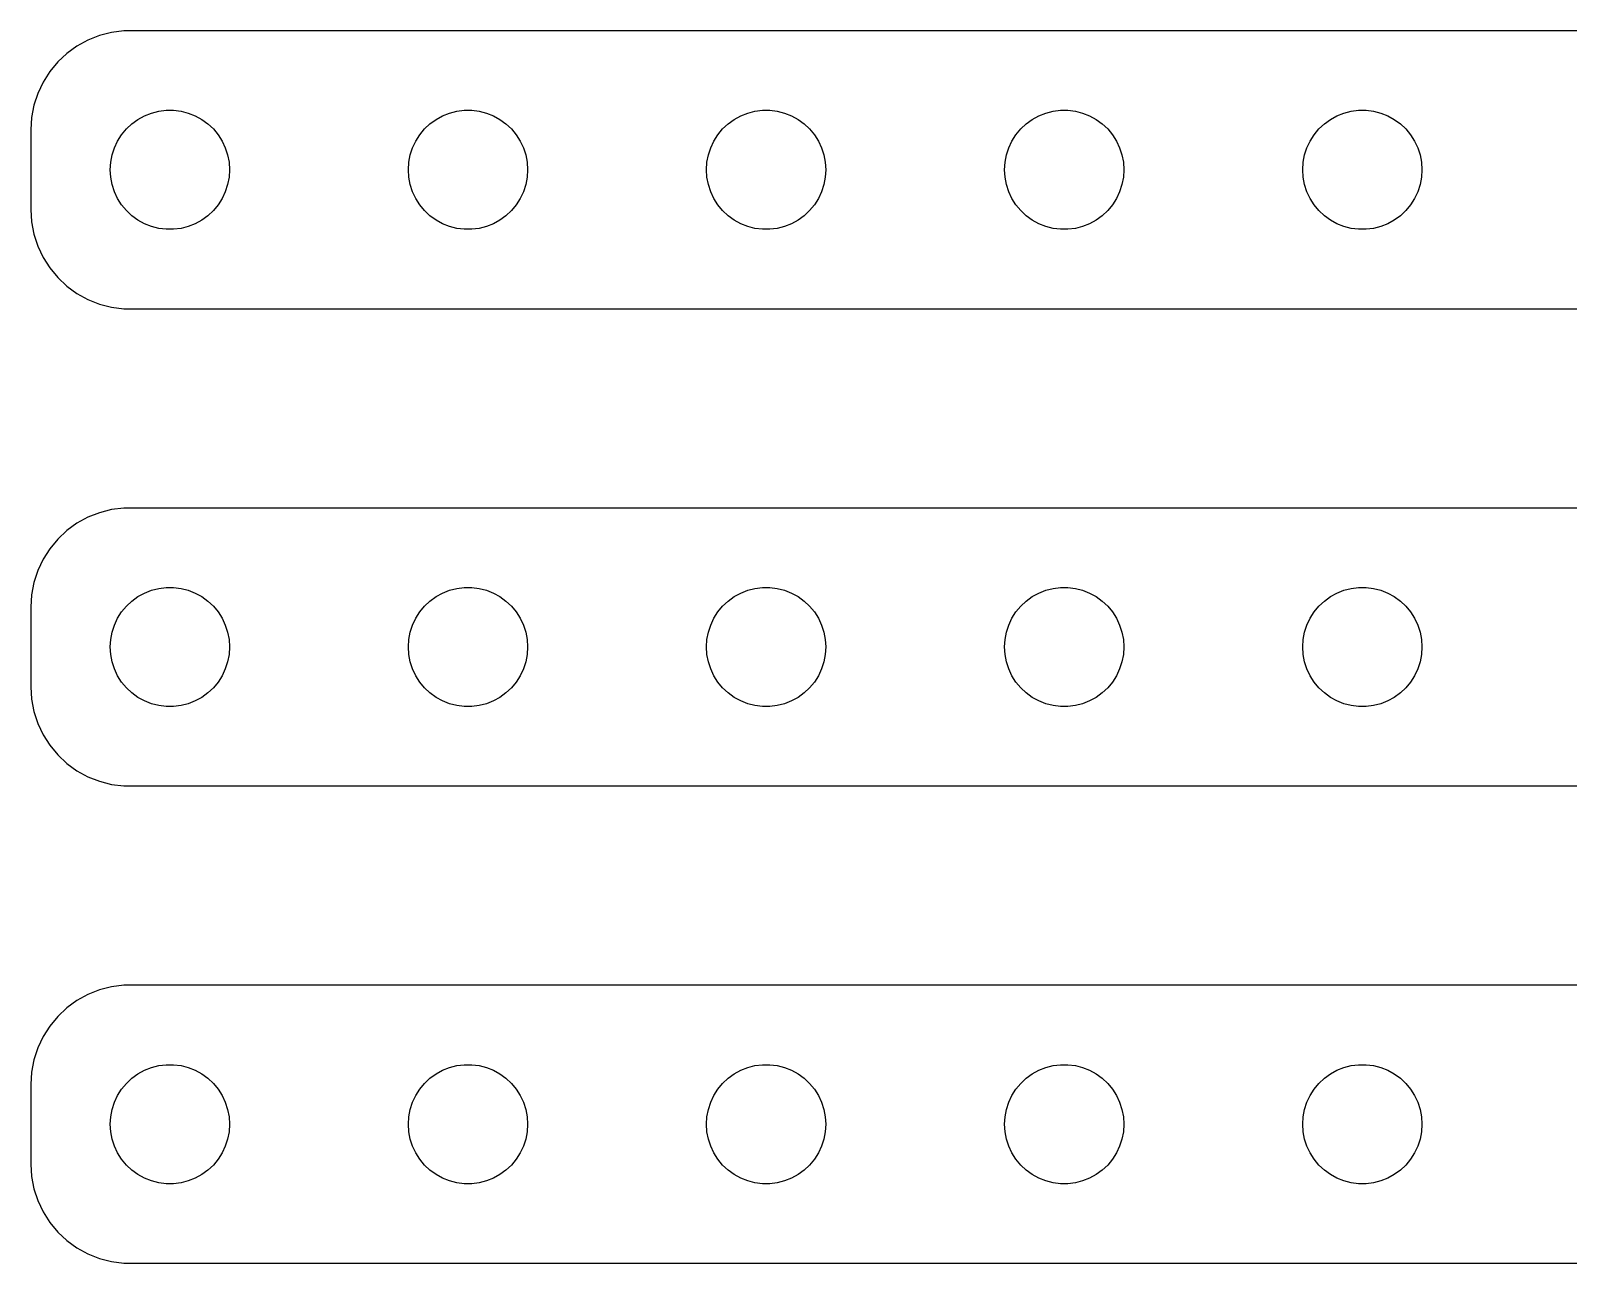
# Model space of a CAD drawing. Header units: metres. Extents: x -82 to 82, y 113 to 223.
# Drawn here: x -82 to -4.6, y 161 to 223 of the extents above; entities that cross this region are included whole.
import ezdxf

# ---------------------------------------------------------------- set-up
doc = ezdxf.new("R2010")
doc.units = ezdxf.units.M

msp = doc.modelspace()

# ---------------------------------------------------------------- linework, layer by layer
for p, q in [((-77.9369, 222.911), (-78.5451, 222.755)), ((-77.3139, 222.99), (-77.9369, 222.911)), ((77.3139, 222.99), (-77.3139, 222.99)), ((-79.6791, 222.222), (-80.1871, 221.853)), ((-79.1289, 222.524), (-79.6791, 222.222)), ((-78.5451, 222.755), (-79.1289, 222.524)), ((-80.6448, 221.423), (-81.0451, 220.939)), ((-80.1871, 221.853), (-80.6448, 221.423)), ((-81.0451, 220.939), (-81.3815, 220.409)), ((-81.6489, 219.841), (-81.8429, 219.243)), ((-81.3815, 220.409), (-81.6489, 219.841)), ((-81.8429, 219.243), (-81.9606, 218.627)), ((-75.927, 218.853), (-75.5621, 218.947)), ((-75.5621, 218.947), (-75.1884, 218.994)), ((-75.1884, 218.994), (-74.8116, 218.994)), ((-74.8116, 218.994), (-74.4379, 218.947)), ((-74.4379, 218.947), (-74.073, 218.853)), ((-60.927, 218.853), (-60.5621, 218.947)), ((-60.5621, 218.947), (-60.1884, 218.994)), ((-60.1884, 218.994), (-59.8116, 218.994)), ((-59.8116, 218.994), (-59.4379, 218.947)), ((-59.4379, 218.947), (-59.0729, 218.853)), ((-45.927, 218.853), (-45.5621, 218.947)), ((-45.5621, 218.947), (-45.1884, 218.994)), ((-45.1884, 218.994), (-44.8116, 218.994)), ((-44.8116, 218.994), (-44.4379, 218.947)), ((-44.4379, 218.947), (-44.0729, 218.853)), ((-30.927, 218.853), (-30.5621, 218.947)), ((-30.5621, 218.947), (-30.1884, 218.994)), ((-30.1884, 218.994), (-29.8116, 218.994)), ((-29.8116, 218.994), (-29.4379, 218.947)), ((-29.4379, 218.947), (-29.0729, 218.853)), ((-15.927, 218.853), (-15.5621, 218.947)), ((-15.5621, 218.947), (-15.1884, 218.994)), ((-15.1884, 218.994), (-14.8116, 218.994)), ((-14.8116, 218.994), (-14.4379, 218.947)), ((-14.4379, 218.947), (-14.0729, 218.853)), ((-81.9606, 218.627), (-82, 218)), ((-77.1869, 218.054), (-76.9123, 218.312)), ((-76.9123, 218.312), (-76.6075, 218.533)), ((-76.6075, 218.533), (-76.2773, 218.714)), ((-76.2773, 218.714), (-75.927, 218.853)), ((-74.073, 218.853), (-73.7227, 218.714)), ((-73.7227, 218.714), (-73.3925, 218.533)), ((-73.3925, 218.533), (-73.0877, 218.312)), ((-73.0877, 218.312), (-72.8131, 218.054)), ((-62.1869, 218.054), (-61.9123, 218.312)), ((-61.9123, 218.312), (-61.6075, 218.533)), ((-61.6075, 218.533), (-61.2773, 218.714)), ((-61.2773, 218.714), (-60.927, 218.853)), ((-59.0729, 218.853), (-58.7227, 218.714)), ((-58.7227, 218.714), (-58.3925, 218.533)), ((-58.3925, 218.533), (-58.0877, 218.312)), ((-58.0877, 218.312), (-57.8131, 218.054)), ((-47.1869, 218.054), (-46.9123, 218.312)), ((-46.9123, 218.312), (-46.6075, 218.533)), ((-46.6075, 218.533), (-46.2773, 218.714)), ((-46.2773, 218.714), (-45.927, 218.853)), ((-44.0729, 218.853), (-43.7227, 218.714)), ((-43.7227, 218.714), (-43.3925, 218.533)), ((-43.3925, 218.533), (-43.0877, 218.312)), ((-43.0877, 218.312), (-42.8131, 218.054)), ((-32.1869, 218.054), (-31.9123, 218.312)), ((-31.9123, 218.312), (-31.6075, 218.533)), ((-31.6075, 218.533), (-31.2773, 218.714)), ((-31.2773, 218.714), (-30.927, 218.853)), ((-29.0729, 218.853), (-28.7227, 218.714)), ((-28.7227, 218.714), (-28.3925, 218.533)), ((-28.3925, 218.533), (-28.0877, 218.312)), ((-28.0877, 218.312), (-27.8131, 218.054)), ((-17.1869, 218.054), (-16.9123, 218.312)), ((-16.9123, 218.312), (-16.6075, 218.533)), ((-16.6075, 218.533), (-16.2773, 218.714)), ((-16.2773, 218.714), (-15.927, 218.853)), ((-14.0729, 218.853), (-13.7227, 218.714)), ((-13.7227, 218.714), (-13.3925, 218.533)), ((-13.3925, 218.533), (-13.0877, 218.312)), ((-13.0877, 218.312), (-12.8131, 218.054)), ((-82, 218), (-82, 214)), ((-77.7893, 217.104), (-77.6289, 217.445)), ((-77.6289, 217.445), (-77.427, 217.763)), ((-77.427, 217.763), (-77.1869, 218.054)), ((-72.8131, 218.054), (-72.573, 217.763)), ((-72.573, 217.763), (-72.3711, 217.445)), ((-72.3711, 217.445), (-72.2107, 217.104)), ((-62.7893, 217.104), (-62.6289, 217.445)), ((-62.6289, 217.445), (-62.427, 217.763)), ((-62.427, 217.763), (-62.1869, 218.054)), ((-57.8131, 218.054), (-57.5729, 217.763)), ((-57.5729, 217.763), (-57.3711, 217.445)), ((-57.3711, 217.445), (-57.2107, 217.104)), ((-47.7893, 217.104), (-47.6289, 217.445)), ((-47.6289, 217.445), (-47.427, 217.763)), ((-47.427, 217.763), (-47.1869, 218.054)), ((-42.8131, 218.054), (-42.5729, 217.763)), ((-42.5729, 217.763), (-42.3711, 217.445)), ((-42.3711, 217.445), (-42.2107, 217.104)), ((-32.7893, 217.104), (-32.6289, 217.445)), ((-32.6289, 217.445), (-32.427, 217.763)), ((-32.427, 217.763), (-32.1869, 218.054)), ((-27.8131, 218.054), (-27.5729, 217.763)), ((-27.5729, 217.763), (-27.3711, 217.445)), ((-27.3711, 217.445), (-27.2107, 217.104)), ((-17.7893, 217.104), (-17.6289, 217.445)), ((-17.6289, 217.445), (-17.427, 217.763)), ((-17.427, 217.763), (-17.1869, 218.054)), ((-12.8131, 218.054), (-12.5729, 217.763)), ((-12.5729, 217.763), (-12.3711, 217.445)), ((-12.3711, 217.445), (-12.2107, 217.104)), ((-77.9763, 216.376), (-77.9057, 216.746)), ((-77.9057, 216.746), (-77.7893, 217.104)), ((-72.2107, 217.104), (-72.0943, 216.746)), ((-72.0943, 216.746), (-72.0237, 216.376)), ((-62.9763, 216.376), (-62.9057, 216.746)), ((-62.9057, 216.746), (-62.7893, 217.104)), ((-57.2107, 217.104), (-57.0942, 216.746)), ((-57.0942, 216.746), (-57.0237, 216.376)), ((-47.9763, 216.376), (-47.9057, 216.746)), ((-47.9057, 216.746), (-47.7893, 217.104)), ((-42.2107, 217.104), (-42.0942, 216.746)), ((-42.0942, 216.746), (-42.0237, 216.376)), ((-32.9763, 216.376), (-32.9057, 216.746)), ((-32.9057, 216.746), (-32.7893, 217.104)), ((-27.2107, 217.104), (-27.0942, 216.746)), ((-27.0942, 216.746), (-27.0237, 216.376)), ((-17.9763, 216.376), (-17.9057, 216.746)), ((-17.9057, 216.746), (-17.7893, 217.104)), ((-12.2107, 217.104), (-12.0942, 216.746)), ((-12.0942, 216.746), (-12.0237, 216.376)), ((-78, 216), (-77.9763, 216.376)), ((-77.9763, 215.624), (-78, 216)), ((-72.0237, 216.376), (-72, 216)), ((-72, 216), (-72.0237, 215.624)), ((-63, 216), (-62.9763, 216.376)), ((-62.9763, 215.624), (-63, 216)), ((-57.0237, 216.376), (-57, 216)), ((-57, 216), (-57.0237, 215.624)), ((-48, 216), (-47.9763, 216.376)), ((-47.9763, 215.624), (-48, 216)), ((-42.0237, 216.376), (-42, 216)), ((-42, 216), (-42.0237, 215.624)), ((-33, 216), (-32.9763, 216.376)), ((-32.9763, 215.624), (-33, 216)), ((-27.0237, 216.376), (-27, 216)), ((-27, 216), (-27.0237, 215.624)), ((-18, 216), (-17.9763, 216.376)), ((-17.9763, 215.624), (-18, 216)), ((-12.0237, 216.376), (-12, 216)), ((-12, 216), (-12.0237, 215.624)), ((-77.9057, 215.254), (-77.9763, 215.624)), ((-77.7893, 214.896), (-77.9057, 215.254)), ((-72.0943, 215.254), (-72.2107, 214.896)), ((-72.0237, 215.624), (-72.0943, 215.254)), ((-62.9057, 215.254), (-62.9763, 215.624)), ((-62.7893, 214.896), (-62.9057, 215.254)), ((-57.0942, 215.254), (-57.2107, 214.896)), ((-57.0237, 215.624), (-57.0942, 215.254)), ((-47.9057, 215.254), (-47.9763, 215.624)), ((-47.7893, 214.896), (-47.9057, 215.254)), ((-42.0942, 215.254), (-42.2107, 214.896)), ((-42.0237, 215.624), (-42.0942, 215.254)), ((-32.9057, 215.254), (-32.9763, 215.624)), ((-32.7893, 214.896), (-32.9057, 215.254)), ((-27.0942, 215.254), (-27.2107, 214.896)), ((-27.0237, 215.624), (-27.0942, 215.254)), ((-17.9057, 215.254), (-17.9763, 215.624)), ((-17.7893, 214.896), (-17.9057, 215.254)), ((-12.0942, 215.254), (-12.2107, 214.896)), ((-12.0237, 215.624), (-12.0942, 215.254)), ((-77.6289, 214.555), (-77.7893, 214.896)), ((-77.427, 214.237), (-77.6289, 214.555)), ((-72.3711, 214.555), (-72.573, 214.237)), ((-72.2107, 214.896), (-72.3711, 214.555)), ((-62.6289, 214.555), (-62.7893, 214.896)), ((-62.427, 214.237), (-62.6289, 214.555)), ((-57.3711, 214.555), (-57.5729, 214.237)), ((-57.2107, 214.896), (-57.3711, 214.555)), ((-47.6289, 214.555), (-47.7893, 214.896)), ((-47.427, 214.237), (-47.6289, 214.555)), ((-42.3711, 214.555), (-42.5729, 214.237)), ((-42.2107, 214.896), (-42.3711, 214.555)), ((-32.6289, 214.555), (-32.7893, 214.896)), ((-32.427, 214.237), (-32.6289, 214.555)), ((-27.3711, 214.555), (-27.5729, 214.237)), ((-27.2107, 214.896), (-27.3711, 214.555)), ((-17.6289, 214.555), (-17.7893, 214.896)), ((-17.427, 214.237), (-17.6289, 214.555)), ((-12.3711, 214.555), (-12.5729, 214.237)), ((-12.2107, 214.896), (-12.3711, 214.555)), ((-82, 214), (-81.9606, 213.373)), ((-77.1869, 213.946), (-77.427, 214.237)), ((-76.9123, 213.688), (-77.1869, 213.946)), ((-76.6075, 213.467), (-76.9123, 213.688)), ((-73.0877, 213.688), (-73.3925, 213.467)), ((-72.8131, 213.946), (-73.0877, 213.688)), ((-72.573, 214.237), (-72.8131, 213.946)), ((-62.1869, 213.946), (-62.427, 214.237)), ((-61.9123, 213.688), (-62.1869, 213.946)), ((-61.6075, 213.467), (-61.9123, 213.688)), ((-58.0877, 213.688), (-58.3925, 213.467)), ((-57.8131, 213.946), (-58.0877, 213.688)), ((-57.5729, 214.237), (-57.8131, 213.946)), ((-47.1869, 213.946), (-47.427, 214.237)), ((-46.9123, 213.688), (-47.1869, 213.946)), ((-46.6075, 213.467), (-46.9123, 213.688)), ((-43.0877, 213.688), (-43.3925, 213.467)), ((-42.8131, 213.946), (-43.0877, 213.688)), ((-42.5729, 214.237), (-42.8131, 213.946)), ((-32.1869, 213.946), (-32.427, 214.237)), ((-31.9123, 213.688), (-32.1869, 213.946)), ((-31.6075, 213.467), (-31.9123, 213.688)), ((-28.0877, 213.688), (-28.3925, 213.467)), ((-27.8131, 213.946), (-28.0877, 213.688)), ((-27.5729, 214.237), (-27.8131, 213.946)), ((-17.1869, 213.946), (-17.427, 214.237)), ((-16.9123, 213.688), (-17.1869, 213.946)), ((-16.6075, 213.467), (-16.9123, 213.688)), ((-13.0877, 213.688), (-13.3925, 213.467)), ((-12.8131, 213.946), (-13.0877, 213.688)), ((-12.5729, 214.237), (-12.8131, 213.946)), ((-81.9606, 213.373), (-81.8429, 212.757)), ((-81.8429, 212.757), (-81.6489, 212.159)), ((-76.2773, 213.286), (-76.6075, 213.467)), ((-75.927, 213.147), (-76.2773, 213.286)), ((-75.5621, 213.053), (-75.927, 213.147)), ((-75.1884, 213.006), (-75.5621, 213.053)), ((-74.8116, 213.006), (-75.1884, 213.006)), ((-74.4379, 213.053), (-74.8116, 213.006)), ((-74.073, 213.147), (-74.4379, 213.053)), ((-73.7227, 213.286), (-74.073, 213.147)), ((-73.3925, 213.467), (-73.7227, 213.286)), ((-61.2773, 213.286), (-61.6075, 213.467)), ((-60.927, 213.147), (-61.2773, 213.286)), ((-60.5621, 213.053), (-60.927, 213.147)), ((-60.1884, 213.006), (-60.5621, 213.053)), ((-59.8116, 213.006), (-60.1884, 213.006)), ((-59.4379, 213.053), (-59.8116, 213.006)), ((-59.0729, 213.147), (-59.4379, 213.053)), ((-58.7227, 213.286), (-59.0729, 213.147)), ((-58.3925, 213.467), (-58.7227, 213.286)), ((-46.2773, 213.286), (-46.6075, 213.467)), ((-45.927, 213.147), (-46.2773, 213.286)), ((-45.5621, 213.053), (-45.927, 213.147)), ((-45.1884, 213.006), (-45.5621, 213.053)), ((-44.8116, 213.006), (-45.1884, 213.006)), ((-44.4379, 213.053), (-44.8116, 213.006)), ((-44.0729, 213.147), (-44.4379, 213.053)), ((-43.7227, 213.286), (-44.0729, 213.147)), ((-43.3925, 213.467), (-43.7227, 213.286)), ((-31.2773, 213.286), (-31.6075, 213.467)), ((-30.927, 213.147), (-31.2773, 213.286)), ((-30.5621, 213.053), (-30.927, 213.147)), ((-30.1884, 213.006), (-30.5621, 213.053)), ((-29.8116, 213.006), (-30.1884, 213.006)), ((-29.4379, 213.053), (-29.8116, 213.006)), ((-29.0729, 213.147), (-29.4379, 213.053)), ((-28.7227, 213.286), (-29.0729, 213.147)), ((-28.3925, 213.467), (-28.7227, 213.286)), ((-16.2773, 213.286), (-16.6075, 213.467)), ((-15.927, 213.147), (-16.2773, 213.286)), ((-15.5621, 213.053), (-15.927, 213.147)), ((-15.1884, 213.006), (-15.5621, 213.053)), ((-14.8116, 213.006), (-15.1884, 213.006)), ((-14.4379, 213.053), (-14.8116, 213.006)), ((-14.0729, 213.147), (-14.4379, 213.053)), ((-13.7227, 213.286), (-14.0729, 213.147)), ((-13.3925, 213.467), (-13.7227, 213.286)), ((-81.6489, 212.159), (-81.3815, 211.591)), ((-81.3815, 211.591), (-81.0451, 211.061)), ((-81.0451, 211.061), (-80.6448, 210.577)), ((-80.6448, 210.577), (-80.1871, 210.147)), ((-80.1871, 210.147), (-79.6791, 209.778)), ((-79.6791, 209.778), (-79.1289, 209.476)), ((-79.1289, 209.476), (-78.5451, 209.245)), ((-78.5451, 209.245), (-77.9369, 209.089)), ((-77.9369, 209.089), (-77.3139, 209.01)), ((-77.3139, 209.01), (77.3139, 209.01)), ((-77.9369, 198.911), (-78.5451, 198.755)), ((-77.3139, 198.99), (-77.9369, 198.911)), ((77.3139, 198.99), (-77.3139, 198.99)), ((-79.6791, 198.222), (-80.1871, 197.853)), ((-79.1289, 198.524), (-79.6791, 198.222)), ((-78.5451, 198.755), (-79.1289, 198.524)), ((-80.6448, 197.423), (-81.0451, 196.939)), ((-80.1871, 197.853), (-80.6448, 197.423)), ((-81.0451, 196.939), (-81.3815, 196.409)), ((-81.6489, 195.841), (-81.8429, 195.243)), ((-81.3815, 196.409), (-81.6489, 195.841)), ((-81.8429, 195.243), (-81.9606, 194.627)), ((-75.5621, 194.947), (-75.1884, 194.994)), ((-75.1884, 194.994), (-74.8116, 194.994)), ((-74.8116, 194.994), (-74.4379, 194.947)), ((-60.5621, 194.947), (-60.1884, 194.994)), ((-60.1884, 194.994), (-59.8116, 194.994)), ((-59.8116, 194.994), (-59.4379, 194.947)), ((-45.5621, 194.947), (-45.1884, 194.994)), ((-45.1884, 194.994), (-44.8116, 194.994)), ((-44.8116, 194.994), (-44.4379, 194.947)), ((-30.5621, 194.947), (-30.1884, 194.994)), ((-30.1884, 194.994), (-29.8116, 194.994)), ((-29.8116, 194.994), (-29.4379, 194.947)), ((-15.5621, 194.947), (-15.1884, 194.994)), ((-15.1884, 194.994), (-14.8116, 194.994)), ((-14.8116, 194.994), (-14.4379, 194.947)), ((-81.9606, 194.627), (-82, 194)), ((-77.1869, 194.054), (-76.9123, 194.312)), ((-76.9123, 194.312), (-76.6075, 194.533)), ((-76.6075, 194.533), (-76.2773, 194.714)), ((-76.2773, 194.714), (-75.927, 194.853)), ((-75.927, 194.853), (-75.5621, 194.947)), ((-74.4379, 194.947), (-74.073, 194.853)), ((-74.073, 194.853), (-73.7227, 194.714)), ((-73.7227, 194.714), (-73.3925, 194.533)), ((-73.3925, 194.533), (-73.0877, 194.312)), ((-73.0877, 194.312), (-72.8131, 194.054)), ((-62.1869, 194.054), (-61.9123, 194.312)), ((-61.9123, 194.312), (-61.6075, 194.533)), ((-61.6075, 194.533), (-61.2773, 194.714)), ((-61.2773, 194.714), (-60.927, 194.853)), ((-60.927, 194.853), (-60.5621, 194.947)), ((-59.4379, 194.947), (-59.0729, 194.853)), ((-59.0729, 194.853), (-58.7227, 194.714)), ((-58.7227, 194.714), (-58.3925, 194.533)), ((-58.3925, 194.533), (-58.0877, 194.312)), ((-58.0877, 194.312), (-57.8131, 194.054)), ((-47.1869, 194.054), (-46.9123, 194.312)), ((-46.9123, 194.312), (-46.6075, 194.533)), ((-46.6075, 194.533), (-46.2773, 194.714)), ((-46.2773, 194.714), (-45.927, 194.853)), ((-45.927, 194.853), (-45.5621, 194.947)), ((-44.4379, 194.947), (-44.0729, 194.853)), ((-44.0729, 194.853), (-43.7227, 194.714)), ((-43.7227, 194.714), (-43.3925, 194.533)), ((-43.3925, 194.533), (-43.0877, 194.312)), ((-43.0877, 194.312), (-42.8131, 194.054)), ((-32.1869, 194.054), (-31.9123, 194.312)), ((-31.9123, 194.312), (-31.6075, 194.533)), ((-31.6075, 194.533), (-31.2773, 194.714)), ((-31.2773, 194.714), (-30.927, 194.853)), ((-30.927, 194.853), (-30.5621, 194.947)), ((-29.4379, 194.947), (-29.0729, 194.853)), ((-29.0729, 194.853), (-28.7227, 194.714)), ((-28.7227, 194.714), (-28.3925, 194.533)), ((-28.3925, 194.533), (-28.0877, 194.312)), ((-28.0877, 194.312), (-27.8131, 194.054)), ((-17.1869, 194.054), (-16.9123, 194.312)), ((-16.9123, 194.312), (-16.6075, 194.533)), ((-16.6075, 194.533), (-16.2773, 194.714)), ((-16.2773, 194.714), (-15.927, 194.853)), ((-15.927, 194.853), (-15.5621, 194.947)), ((-14.4379, 194.947), (-14.0729, 194.853)), ((-14.0729, 194.853), (-13.7227, 194.714)), ((-13.7227, 194.714), (-13.3925, 194.533)), ((-13.3925, 194.533), (-13.0877, 194.312)), ((-13.0877, 194.312), (-12.8131, 194.054)), ((-82, 194), (-82, 190)), ((-77.7893, 193.104), (-77.6289, 193.445)), ((-77.6289, 193.445), (-77.427, 193.763)), ((-77.427, 193.763), (-77.1869, 194.054)), ((-72.8131, 194.054), (-72.573, 193.763)), ((-72.573, 193.763), (-72.3711, 193.445)), ((-72.3711, 193.445), (-72.2107, 193.104)), ((-62.7893, 193.104), (-62.6289, 193.445)), ((-62.6289, 193.445), (-62.427, 193.763)), ((-62.427, 193.763), (-62.1869, 194.054)), ((-57.8131, 194.054), (-57.5729, 193.763)), ((-57.5729, 193.763), (-57.3711, 193.445)), ((-57.3711, 193.445), (-57.2107, 193.104)), ((-47.7893, 193.104), (-47.6289, 193.445)), ((-47.6289, 193.445), (-47.427, 193.763)), ((-47.427, 193.763), (-47.1869, 194.054)), ((-42.8131, 194.054), (-42.5729, 193.763)), ((-42.5729, 193.763), (-42.3711, 193.445)), ((-42.3711, 193.445), (-42.2107, 193.104)), ((-32.7893, 193.104), (-32.6289, 193.445)), ((-32.6289, 193.445), (-32.427, 193.763)), ((-32.427, 193.763), (-32.1869, 194.054)), ((-27.8131, 194.054), (-27.5729, 193.763)), ((-27.5729, 193.763), (-27.3711, 193.445)), ((-27.3711, 193.445), (-27.2107, 193.104)), ((-17.7893, 193.104), (-17.6289, 193.445)), ((-17.6289, 193.445), (-17.427, 193.763)), ((-17.427, 193.763), (-17.1869, 194.054)), ((-12.8131, 194.054), (-12.5729, 193.763)), ((-12.5729, 193.763), (-12.3711, 193.445)), ((-12.3711, 193.445), (-12.2107, 193.104)), ((-77.9763, 192.376), (-77.9057, 192.746)), ((-77.9057, 192.746), (-77.7893, 193.104)), ((-72.2107, 193.104), (-72.0943, 192.746)), ((-72.0943, 192.746), (-72.0237, 192.376)), ((-62.9763, 192.376), (-62.9057, 192.746)), ((-62.9057, 192.746), (-62.7893, 193.104)), ((-57.2107, 193.104), (-57.0942, 192.746)), ((-57.0942, 192.746), (-57.0237, 192.376)), ((-47.9763, 192.376), (-47.9057, 192.746)), ((-47.9057, 192.746), (-47.7893, 193.104)), ((-42.2107, 193.104), (-42.0942, 192.746)), ((-42.0942, 192.746), (-42.0237, 192.376)), ((-32.9763, 192.376), (-32.9057, 192.746)), ((-32.9057, 192.746), (-32.7893, 193.104)), ((-27.2107, 193.104), (-27.0942, 192.746)), ((-27.0942, 192.746), (-27.0237, 192.376)), ((-17.9763, 192.376), (-17.9057, 192.746)), ((-17.9057, 192.746), (-17.7893, 193.104)), ((-12.2107, 193.104), (-12.0942, 192.746)), ((-12.0942, 192.746), (-12.0237, 192.376)), ((-78, 192), (-77.9763, 192.376)), ((-77.9763, 191.624), (-78, 192)), ((-72.0237, 192.376), (-72, 192)), ((-72, 192), (-72.0237, 191.624)), ((-63, 192), (-62.9763, 192.376)), ((-62.9763, 191.624), (-63, 192)), ((-57.0237, 192.376), (-57, 192)), ((-57, 192), (-57.0237, 191.624)), ((-48, 192), (-47.9763, 192.376)), ((-47.9763, 191.624), (-48, 192)), ((-42.0237, 192.376), (-42, 192)), ((-42, 192), (-42.0237, 191.624)), ((-33, 192), (-32.9763, 192.376)), ((-32.9763, 191.624), (-33, 192)), ((-27.0237, 192.376), (-27, 192)), ((-27, 192), (-27.0237, 191.624)), ((-18, 192), (-17.9763, 192.376)), ((-17.9763, 191.624), (-18, 192)), ((-12.0237, 192.376), (-12, 192)), ((-12, 192), (-12.0237, 191.624)), ((-77.9057, 191.254), (-77.9763, 191.624)), ((-77.7893, 190.896), (-77.9057, 191.254)), ((-72.0943, 191.254), (-72.2107, 190.896)), ((-72.0237, 191.624), (-72.0943, 191.254)), ((-62.9057, 191.254), (-62.9763, 191.624)), ((-62.7893, 190.896), (-62.9057, 191.254)), ((-57.0942, 191.254), (-57.2107, 190.896)), ((-57.0237, 191.624), (-57.0942, 191.254)), ((-47.9057, 191.254), (-47.9763, 191.624)), ((-47.7893, 190.896), (-47.9057, 191.254)), ((-42.0942, 191.254), (-42.2107, 190.896)), ((-42.0237, 191.624), (-42.0942, 191.254)), ((-32.9057, 191.254), (-32.9763, 191.624)), ((-32.7893, 190.896), (-32.9057, 191.254)), ((-27.0942, 191.254), (-27.2107, 190.896)), ((-27.0237, 191.624), (-27.0942, 191.254)), ((-17.9057, 191.254), (-17.9763, 191.624)), ((-17.7893, 190.896), (-17.9057, 191.254)), ((-12.0942, 191.254), (-12.2107, 190.896)), ((-12.0237, 191.624), (-12.0942, 191.254)), ((-77.6289, 190.555), (-77.7893, 190.896)), ((-77.427, 190.237), (-77.6289, 190.555)), ((-72.3711, 190.555), (-72.573, 190.237)), ((-72.2107, 190.896), (-72.3711, 190.555)), ((-62.6289, 190.555), (-62.7893, 190.896)), ((-62.427, 190.237), (-62.6289, 190.555)), ((-57.3711, 190.555), (-57.5729, 190.237)), ((-57.2107, 190.896), (-57.3711, 190.555)), ((-47.6289, 190.555), (-47.7893, 190.896)), ((-47.427, 190.237), (-47.6289, 190.555)), ((-42.3711, 190.555), (-42.5729, 190.237)), ((-42.2107, 190.896), (-42.3711, 190.555)), ((-32.6289, 190.555), (-32.7893, 190.896)), ((-32.427, 190.237), (-32.6289, 190.555)), ((-27.3711, 190.555), (-27.5729, 190.237)), ((-27.2107, 190.896), (-27.3711, 190.555)), ((-17.6289, 190.555), (-17.7893, 190.896)), ((-17.427, 190.237), (-17.6289, 190.555)), ((-12.3711, 190.555), (-12.5729, 190.237)), ((-12.2107, 190.896), (-12.3711, 190.555)), ((-82, 190), (-81.9606, 189.373)), ((-77.1869, 189.946), (-77.427, 190.237)), ((-76.9123, 189.688), (-77.1869, 189.946)), ((-76.6075, 189.467), (-76.9123, 189.688)), ((-73.0877, 189.688), (-73.3925, 189.467)), ((-72.8131, 189.946), (-73.0877, 189.688)), ((-72.573, 190.237), (-72.8131, 189.946)), ((-62.1869, 189.946), (-62.427, 190.237)), ((-61.9123, 189.688), (-62.1869, 189.946)), ((-61.6075, 189.467), (-61.9123, 189.688)), ((-58.0877, 189.688), (-58.3925, 189.467)), ((-57.8131, 189.946), (-58.0877, 189.688)), ((-57.5729, 190.237), (-57.8131, 189.946)), ((-47.1869, 189.946), (-47.427, 190.237)), ((-46.9123, 189.688), (-47.1869, 189.946)), ((-46.6075, 189.467), (-46.9123, 189.688)), ((-43.0877, 189.688), (-43.3925, 189.467)), ((-42.8131, 189.946), (-43.0877, 189.688)), ((-42.5729, 190.237), (-42.8131, 189.946)), ((-32.1869, 189.946), (-32.427, 190.237)), ((-31.9123, 189.688), (-32.1869, 189.946)), ((-31.6075, 189.467), (-31.9123, 189.688)), ((-28.0877, 189.688), (-28.3925, 189.467)), ((-27.8131, 189.946), (-28.0877, 189.688)), ((-27.5729, 190.237), (-27.8131, 189.946)), ((-17.1869, 189.946), (-17.427, 190.237)), ((-16.9123, 189.688), (-17.1869, 189.946)), ((-16.6075, 189.467), (-16.9123, 189.688)), ((-13.0877, 189.688), (-13.3925, 189.467)), ((-12.8131, 189.946), (-13.0877, 189.688)), ((-12.5729, 190.237), (-12.8131, 189.946)), ((-81.9606, 189.373), (-81.8429, 188.757)), ((-76.2773, 189.286), (-76.6075, 189.467)), ((-75.927, 189.147), (-76.2773, 189.286)), ((-75.5621, 189.053), (-75.927, 189.147)), ((-75.1884, 189.006), (-75.5621, 189.053)), ((-74.8116, 189.006), (-75.1884, 189.006)), ((-74.4379, 189.053), (-74.8116, 189.006)), ((-74.073, 189.147), (-74.4379, 189.053)), ((-73.7227, 189.286), (-74.073, 189.147)), ((-73.3925, 189.467), (-73.7227, 189.286)), ((-61.2773, 189.286), (-61.6075, 189.467)), ((-60.927, 189.147), (-61.2773, 189.286)), ((-60.5621, 189.053), (-60.927, 189.147)), ((-60.1884, 189.006), (-60.5621, 189.053)), ((-59.8116, 189.006), (-60.1884, 189.006)), ((-59.4379, 189.053), (-59.8116, 189.006)), ((-59.0729, 189.147), (-59.4379, 189.053)), ((-58.7227, 189.286), (-59.0729, 189.147)), ((-58.3925, 189.467), (-58.7227, 189.286)), ((-46.2773, 189.286), (-46.6075, 189.467)), ((-45.927, 189.147), (-46.2773, 189.286)), ((-45.5621, 189.053), (-45.927, 189.147)), ((-45.1884, 189.006), (-45.5621, 189.053)), ((-44.8116, 189.006), (-45.1884, 189.006)), ((-44.4379, 189.053), (-44.8116, 189.006)), ((-44.0729, 189.147), (-44.4379, 189.053)), ((-43.7227, 189.286), (-44.0729, 189.147)), ((-43.3925, 189.467), (-43.7227, 189.286)), ((-31.2773, 189.286), (-31.6075, 189.467)), ((-30.927, 189.147), (-31.2773, 189.286)), ((-30.5621, 189.053), (-30.927, 189.147)), ((-30.1884, 189.006), (-30.5621, 189.053)), ((-29.8116, 189.006), (-30.1884, 189.006)), ((-29.4379, 189.053), (-29.8116, 189.006)), ((-29.0729, 189.147), (-29.4379, 189.053)), ((-28.7227, 189.286), (-29.0729, 189.147)), ((-28.3925, 189.467), (-28.7227, 189.286)), ((-16.2773, 189.286), (-16.6075, 189.467)), ((-15.927, 189.147), (-16.2773, 189.286)), ((-15.5621, 189.053), (-15.927, 189.147)), ((-15.1884, 189.006), (-15.5621, 189.053)), ((-14.8116, 189.006), (-15.1884, 189.006)), ((-14.4379, 189.053), (-14.8116, 189.006)), ((-14.0729, 189.147), (-14.4379, 189.053)), ((-13.7227, 189.286), (-14.0729, 189.147)), ((-13.3925, 189.467), (-13.7227, 189.286)), ((-81.8429, 188.757), (-81.6489, 188.159)), ((-81.6489, 188.159), (-81.3815, 187.591)), ((-81.3815, 187.591), (-81.0451, 187.061)), ((-81.0451, 187.061), (-80.6448, 186.577)), ((-80.6448, 186.577), (-80.1871, 186.147)), ((-80.1871, 186.147), (-79.6791, 185.778)), ((-79.6791, 185.778), (-79.1289, 185.476)), ((-79.1289, 185.476), (-78.5451, 185.245)), ((-78.5451, 185.245), (-77.9369, 185.089)), ((-77.9369, 185.089), (-77.3139, 185.01)), ((-77.3139, 185.01), (77.3139, 185.01)), ((-77.9369, 174.911), (-78.5451, 174.755)), ((-77.3139, 174.99), (-77.9369, 174.911)), ((77.3139, 174.99), (-77.3139, 174.99)), ((-79.6791, 174.222), (-80.1871, 173.853)), ((-79.1289, 174.524), (-79.6791, 174.222)), ((-78.5451, 174.755), (-79.1289, 174.524)), ((-80.6448, 173.423), (-81.0451, 172.939)), ((-80.1871, 173.853), (-80.6448, 173.423)), ((-81.0451, 172.939), (-81.3815, 172.409)), ((-81.6489, 171.841), (-81.8429, 171.243)), ((-81.3815, 172.409), (-81.6489, 171.841)), ((-81.8429, 171.243), (-81.9606, 170.627)), ((-75.5621, 170.947), (-75.1884, 170.994)), ((-75.1884, 170.994), (-74.8116, 170.994)), ((-74.8116, 170.994), (-74.4379, 170.947)), ((-60.5621, 170.947), (-60.1884, 170.994)), ((-60.1884, 170.994), (-59.8116, 170.994)), ((-59.8116, 170.994), (-59.4379, 170.947)), ((-45.5621, 170.947), (-45.1884, 170.994)), ((-45.1884, 170.994), (-44.8116, 170.994)), ((-44.8116, 170.994), (-44.4379, 170.947)), ((-30.5621, 170.947), (-30.1884, 170.994)), ((-30.1884, 170.994), (-29.8116, 170.994)), ((-29.8116, 170.994), (-29.4379, 170.947)), ((-15.5621, 170.947), (-15.1884, 170.994)), ((-15.1884, 170.994), (-14.8116, 170.994)), ((-14.8116, 170.994), (-14.4379, 170.947)), ((-81.9606, 170.627), (-82, 170)), ((-77.1869, 170.054), (-76.9123, 170.312)), ((-76.9123, 170.312), (-76.6075, 170.533)), ((-76.6075, 170.533), (-76.2773, 170.714)), ((-76.2773, 170.714), (-75.927, 170.853)), ((-75.927, 170.853), (-75.5621, 170.947)), ((-74.4379, 170.947), (-74.073, 170.853)), ((-74.073, 170.853), (-73.7227, 170.714)), ((-73.7227, 170.714), (-73.3925, 170.533)), ((-73.3925, 170.533), (-73.0877, 170.312)), ((-73.0877, 170.312), (-72.8131, 170.054)), ((-62.1869, 170.054), (-61.9123, 170.312)), ((-61.9123, 170.312), (-61.6075, 170.533)), ((-61.6075, 170.533), (-61.2773, 170.714)), ((-61.2773, 170.714), (-60.927, 170.853)), ((-60.927, 170.853), (-60.5621, 170.947)), ((-59.4379, 170.947), (-59.0729, 170.853)), ((-59.0729, 170.853), (-58.7227, 170.714)), ((-58.7227, 170.714), (-58.3925, 170.533)), ((-58.3925, 170.533), (-58.0877, 170.312)), ((-58.0877, 170.312), (-57.8131, 170.054)), ((-47.1869, 170.054), (-46.9123, 170.312)), ((-46.9123, 170.312), (-46.6075, 170.533)), ((-46.6075, 170.533), (-46.2773, 170.714)), ((-46.2773, 170.714), (-45.927, 170.853)), ((-45.927, 170.853), (-45.5621, 170.947)), ((-44.4379, 170.947), (-44.0729, 170.853)), ((-44.0729, 170.853), (-43.7227, 170.714)), ((-43.7227, 170.714), (-43.3925, 170.533)), ((-43.3925, 170.533), (-43.0877, 170.312)), ((-43.0877, 170.312), (-42.8131, 170.054)), ((-32.1869, 170.054), (-31.9123, 170.312)), ((-31.9123, 170.312), (-31.6075, 170.533)), ((-31.6075, 170.533), (-31.2773, 170.714)), ((-31.2773, 170.714), (-30.927, 170.853)), ((-30.927, 170.853), (-30.5621, 170.947)), ((-29.4379, 170.947), (-29.0729, 170.853)), ((-29.0729, 170.853), (-28.7227, 170.714)), ((-28.7227, 170.714), (-28.3925, 170.533)), ((-28.3925, 170.533), (-28.0877, 170.312)), ((-28.0877, 170.312), (-27.8131, 170.054)), ((-17.1869, 170.054), (-16.9123, 170.312)), ((-16.9123, 170.312), (-16.6075, 170.533)), ((-16.6075, 170.533), (-16.2773, 170.714)), ((-16.2773, 170.714), (-15.927, 170.853)), ((-15.927, 170.853), (-15.5621, 170.947)), ((-14.4379, 170.947), (-14.0729, 170.853)), ((-14.0729, 170.853), (-13.7227, 170.714)), ((-13.7227, 170.714), (-13.3925, 170.533)), ((-13.3925, 170.533), (-13.0877, 170.312)), ((-13.0877, 170.312), (-12.8131, 170.054)), ((-82, 170), (-82, 166)), ((-77.7893, 169.104), (-77.6289, 169.445)), ((-77.6289, 169.445), (-77.427, 169.763)), ((-77.427, 169.763), (-77.1869, 170.054)), ((-72.8131, 170.054), (-72.573, 169.763)), ((-72.573, 169.763), (-72.3711, 169.445)), ((-72.3711, 169.445), (-72.2107, 169.104)), ((-62.7893, 169.104), (-62.6289, 169.445)), ((-62.6289, 169.445), (-62.427, 169.763)), ((-62.427, 169.763), (-62.1869, 170.054)), ((-57.8131, 170.054), (-57.5729, 169.763)), ((-57.5729, 169.763), (-57.3711, 169.445)), ((-57.3711, 169.445), (-57.2107, 169.104)), ((-47.7893, 169.104), (-47.6289, 169.445)), ((-47.6289, 169.445), (-47.427, 169.763)), ((-47.427, 169.763), (-47.1869, 170.054)), ((-42.8131, 170.054), (-42.5729, 169.763)), ((-42.5729, 169.763), (-42.3711, 169.445)), ((-42.3711, 169.445), (-42.2107, 169.104)), ((-32.7893, 169.104), (-32.6289, 169.445)), ((-32.6289, 169.445), (-32.427, 169.763)), ((-32.427, 169.763), (-32.1869, 170.054)), ((-27.8131, 170.054), (-27.5729, 169.763)), ((-27.5729, 169.763), (-27.3711, 169.445)), ((-27.3711, 169.445), (-27.2107, 169.104)), ((-17.7893, 169.104), (-17.6289, 169.445)), ((-17.6289, 169.445), (-17.427, 169.763)), ((-17.427, 169.763), (-17.1869, 170.054)), ((-12.8131, 170.054), (-12.5729, 169.763)), ((-12.5729, 169.763), (-12.3711, 169.445)), ((-12.3711, 169.445), (-12.2107, 169.104)), ((-77.9763, 168.376), (-77.9057, 168.746)), ((-77.9057, 168.746), (-77.7893, 169.104)), ((-72.2107, 169.104), (-72.0943, 168.746)), ((-72.0943, 168.746), (-72.0237, 168.376)), ((-62.9763, 168.376), (-62.9057, 168.746)), ((-62.9057, 168.746), (-62.7893, 169.104)), ((-57.2107, 169.104), (-57.0942, 168.746)), ((-57.0942, 168.746), (-57.0237, 168.376)), ((-47.9763, 168.376), (-47.9057, 168.746)), ((-47.9057, 168.746), (-47.7893, 169.104)), ((-42.2107, 169.104), (-42.0942, 168.746)), ((-42.0942, 168.746), (-42.0237, 168.376)), ((-32.9763, 168.376), (-32.9057, 168.746)), ((-32.9057, 168.746), (-32.7893, 169.104)), ((-27.2107, 169.104), (-27.0942, 168.746)), ((-27.0942, 168.746), (-27.0237, 168.376)), ((-17.9763, 168.376), (-17.9057, 168.746)), ((-17.9057, 168.746), (-17.7893, 169.104)), ((-12.2107, 169.104), (-12.0942, 168.746)), ((-12.0942, 168.746), (-12.0237, 168.376)), ((-78, 168), (-77.9763, 168.376)), ((-77.9763, 167.624), (-78, 168)), ((-72.0237, 168.376), (-72, 168)), ((-72, 168), (-72.0237, 167.624)), ((-63, 168), (-62.9763, 168.376)), ((-62.9763, 167.624), (-63, 168)), ((-57.0237, 168.376), (-57, 168)), ((-57, 168), (-57.0237, 167.624)), ((-48, 168), (-47.9763, 168.376)), ((-47.9763, 167.624), (-48, 168)), ((-42.0237, 168.376), (-42, 168)), ((-42, 168), (-42.0237, 167.624)), ((-33, 168), (-32.9763, 168.376)), ((-32.9763, 167.624), (-33, 168)), ((-27.0237, 168.376), (-27, 168)), ((-27, 168), (-27.0237, 167.624)), ((-18, 168), (-17.9763, 168.376)), ((-17.9763, 167.624), (-18, 168)), ((-12.0237, 168.376), (-12, 168)), ((-12, 168), (-12.0237, 167.624)), ((-77.9057, 167.254), (-77.9763, 167.624)), ((-77.7893, 166.896), (-77.9057, 167.254)), ((-72.0943, 167.254), (-72.2107, 166.896)), ((-72.0237, 167.624), (-72.0943, 167.254)), ((-62.9057, 167.254), (-62.9763, 167.624)), ((-62.7893, 166.896), (-62.9057, 167.254)), ((-57.0942, 167.254), (-57.2107, 166.896)), ((-57.0237, 167.624), (-57.0942, 167.254)), ((-47.9057, 167.254), (-47.9763, 167.624)), ((-47.7893, 166.896), (-47.9057, 167.254)), ((-42.0942, 167.254), (-42.2107, 166.896)), ((-42.0237, 167.624), (-42.0942, 167.254)), ((-32.9057, 167.254), (-32.9763, 167.624)), ((-32.7893, 166.896), (-32.9057, 167.254)), ((-27.0942, 167.254), (-27.2107, 166.896)), ((-27.0237, 167.624), (-27.0942, 167.254)), ((-17.9057, 167.254), (-17.9763, 167.624)), ((-17.7893, 166.896), (-17.9057, 167.254)), ((-12.0942, 167.254), (-12.2107, 166.896)), ((-12.0237, 167.624), (-12.0942, 167.254)), ((-77.6289, 166.555), (-77.7893, 166.896)), ((-77.427, 166.237), (-77.6289, 166.555)), ((-72.3711, 166.555), (-72.573, 166.237)), ((-72.2107, 166.896), (-72.3711, 166.555)), ((-62.6289, 166.555), (-62.7893, 166.896)), ((-62.427, 166.237), (-62.6289, 166.555)), ((-57.3711, 166.555), (-57.5729, 166.237)), ((-57.2107, 166.896), (-57.3711, 166.555)), ((-47.6289, 166.555), (-47.7893, 166.896)), ((-47.427, 166.237), (-47.6289, 166.555)), ((-42.3711, 166.555), (-42.5729, 166.237)), ((-42.2107, 166.896), (-42.3711, 166.555)), ((-32.6289, 166.555), (-32.7893, 166.896)), ((-32.427, 166.237), (-32.6289, 166.555)), ((-27.3711, 166.555), (-27.5729, 166.237)), ((-27.2107, 166.896), (-27.3711, 166.555)), ((-17.6289, 166.555), (-17.7893, 166.896)), ((-17.427, 166.237), (-17.6289, 166.555)), ((-12.3711, 166.555), (-12.5729, 166.237)), ((-12.2107, 166.896), (-12.3711, 166.555)), ((-82, 166), (-81.9606, 165.373)), ((-77.1869, 165.946), (-77.427, 166.237)), ((-76.9123, 165.688), (-77.1869, 165.946)), ((-76.6075, 165.467), (-76.9123, 165.688)), ((-73.0877, 165.688), (-73.3925, 165.467)), ((-72.8131, 165.946), (-73.0877, 165.688)), ((-72.573, 166.237), (-72.8131, 165.946)), ((-62.1869, 165.946), (-62.427, 166.237)), ((-61.9123, 165.688), (-62.1869, 165.946)), ((-61.6075, 165.467), (-61.9123, 165.688)), ((-58.0877, 165.688), (-58.3925, 165.467)), ((-57.8131, 165.946), (-58.0877, 165.688)), ((-57.5729, 166.237), (-57.8131, 165.946)), ((-47.1869, 165.946), (-47.427, 166.237)), ((-46.9123, 165.688), (-47.1869, 165.946)), ((-46.6075, 165.467), (-46.9123, 165.688)), ((-43.0877, 165.688), (-43.3925, 165.467)), ((-42.8131, 165.946), (-43.0877, 165.688)), ((-42.5729, 166.237), (-42.8131, 165.946)), ((-32.1869, 165.946), (-32.427, 166.237)), ((-31.9123, 165.688), (-32.1869, 165.946)), ((-31.6075, 165.467), (-31.9123, 165.688)), ((-28.0877, 165.688), (-28.3925, 165.467)), ((-27.8131, 165.946), (-28.0877, 165.688)), ((-27.5729, 166.237), (-27.8131, 165.946)), ((-17.1869, 165.946), (-17.427, 166.237)), ((-16.9123, 165.688), (-17.1869, 165.946)), ((-16.6075, 165.467), (-16.9123, 165.688)), ((-13.0877, 165.688), (-13.3925, 165.467)), ((-12.8131, 165.946), (-13.0877, 165.688)), ((-12.5729, 166.237), (-12.8131, 165.946)), ((-81.9606, 165.373), (-81.8429, 164.757)), ((-76.2773, 165.286), (-76.6075, 165.467)), ((-75.927, 165.147), (-76.2773, 165.286)), ((-75.5621, 165.053), (-75.927, 165.147)), ((-75.1884, 165.006), (-75.5621, 165.053)), ((-74.8116, 165.006), (-75.1884, 165.006)), ((-74.4379, 165.053), (-74.8116, 165.006)), ((-74.073, 165.147), (-74.4379, 165.053)), ((-73.7227, 165.286), (-74.073, 165.147)), ((-73.3925, 165.467), (-73.7227, 165.286)), ((-61.2773, 165.286), (-61.6075, 165.467)), ((-60.927, 165.147), (-61.2773, 165.286)), ((-60.5621, 165.053), (-60.927, 165.147)), ((-60.1884, 165.006), (-60.5621, 165.053)), ((-59.8116, 165.006), (-60.1884, 165.006)), ((-59.4379, 165.053), (-59.8116, 165.006)), ((-59.0729, 165.147), (-59.4379, 165.053)), ((-58.7227, 165.286), (-59.0729, 165.147)), ((-58.3925, 165.467), (-58.7227, 165.286)), ((-46.2773, 165.286), (-46.6075, 165.467)), ((-45.927, 165.147), (-46.2773, 165.286)), ((-45.5621, 165.053), (-45.927, 165.147)), ((-45.1884, 165.006), (-45.5621, 165.053)), ((-44.8116, 165.006), (-45.1884, 165.006)), ((-44.4379, 165.053), (-44.8116, 165.006)), ((-44.0729, 165.147), (-44.4379, 165.053)), ((-43.7227, 165.286), (-44.0729, 165.147)), ((-43.3925, 165.467), (-43.7227, 165.286)), ((-31.2773, 165.286), (-31.6075, 165.467)), ((-30.927, 165.147), (-31.2773, 165.286)), ((-30.5621, 165.053), (-30.927, 165.147)), ((-30.1884, 165.006), (-30.5621, 165.053)), ((-29.8116, 165.006), (-30.1884, 165.006)), ((-29.4379, 165.053), (-29.8116, 165.006)), ((-29.0729, 165.147), (-29.4379, 165.053)), ((-28.7227, 165.286), (-29.0729, 165.147)), ((-28.3925, 165.467), (-28.7227, 165.286)), ((-16.2773, 165.286), (-16.6075, 165.467)), ((-15.927, 165.147), (-16.2773, 165.286)), ((-15.5621, 165.053), (-15.927, 165.147)), ((-15.1884, 165.006), (-15.5621, 165.053)), ((-14.8116, 165.006), (-15.1884, 165.006)), ((-14.4379, 165.053), (-14.8116, 165.006)), ((-14.0729, 165.147), (-14.4379, 165.053)), ((-13.7227, 165.286), (-14.0729, 165.147)), ((-13.3925, 165.467), (-13.7227, 165.286)), ((-81.8429, 164.757), (-81.6489, 164.159)), ((-81.6489, 164.159), (-81.3815, 163.591)), ((-81.3815, 163.591), (-81.0451, 163.061)), ((-81.0451, 163.061), (-80.6448, 162.577)), ((-80.6448, 162.577), (-80.1871, 162.147)), ((-80.1871, 162.147), (-79.6791, 161.778)), ((-79.6791, 161.778), (-79.1289, 161.476)), ((-79.1289, 161.476), (-78.5451, 161.245)), ((-78.5451, 161.245), (-77.9369, 161.089)), ((-77.9369, 161.089), (-77.3139, 161.01)), ((-77.3139, 161.01), (77.3139, 161.01))]:
    msp.add_line(p, q)

doc.saveas('drawing.dxf')
